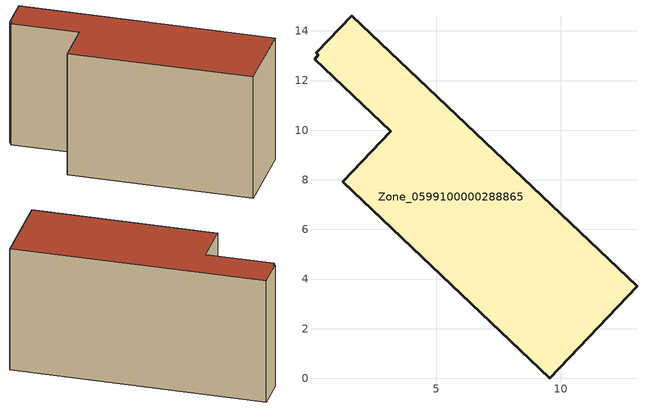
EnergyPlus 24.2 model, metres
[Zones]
Zone_0599100000288865
 floor ground (C_G): 1.58,14.61 13.08,3.71 9.57,0 1.23,7.92 3.16,9.95 0.09,12.86 0.24,13.04 0.16,13.12 z2.6
 wall outside (C_F): 1.23,7.92 9.57,0 13.08,3.71 1.58,14.61 0.16,13.12 0.24,13.04 0.09,12.86 3.16,9.95 1.23,7.92 z2.6:10.8
 roof outside (C_R): 0.16,13.12 0.24,13.04 0.09,12.86 3.16,9.95 1.23,7.92 9.57,0 13.08,3.71 1.58,14.61 z10.8
[BUILDING]
Pand.0599100000288865: North Axis=0; Terrain=City; Loads Convergence Tolerance Value=0.04; Temperature Convergence Tolerance Value=0.4; Solar Distribution=FullExterior; Maximum Number of Warmup Days=25; Minimum Number of Warmup Days=1
[Site:Location]
Rotterdam.The.Hague.AP_ZH_NLD Design_Conditions: Latitude=51.96; Longitude=4.45; Time Zone=1; Elevation=-4.5
[SITE:GROUNDTEMPERATURE:BUILDINGSURFACE]
18, 18, 18, 18, 18, 18, 18, 18, 18, 18, 18, 18
[MATERIAL] Thermal Absorptance=0.9; Solar Absorptance=0.7; Visible Absorptance=0.7
Name | Roughness | Thickness | Conductivity | Density | Specific Heat
G.TI.1975-1991 | MediumSmooth | 0.15 | 0.288461 | 540 | 1210
F.TI.1975-1991 | Rough | 0.3 | 0.230769 | 1920 | 840
R.TI.1975-1991 | MediumRough | 0.2 | 0.153846 | 1500 | 1000
[CONSTRUCTION]
C_G: G.TI.1975-1991
C_F: F.TI.1975-1991
C_R: R.TI.1975-1991
[ZONE]
Zone_0599100000288865: Type=1; Multiplier=1; Ceiling Height=Autocalculate; Volume=Autocalculate; Floor Area=autocalculate; Part of Total Floor Area=Yes
[ZONEINFILTRATION:DESIGNFLOWRATE]
Infil_Zone_0599100000288865: Zone or ZoneList or Space or SpaceList=Zone_0599100000288865; Schedule=AlwaysOn; Design Flow Rate Calculation Method=Flow/Area; Flow Rate per Floor Area=0.003; Constant Term Coefficient=1; Temperature Term Coefficient=0; Velocity Term Coefficient=0; Velocity Squared Term Coefficient=0
[HVACTEMPLATE:ZONE:IDEALLOADSAIRSYSTEM]
Zone_0599100000288865: Maximum Heating Supply Air Temperature=50; Minimum Cooling Supply Air Temperature=13; Maximum Heating Supply Air Humidity Ratio=0.0156; Minimum Cooling Supply Air Humidity Ratio=0.0077; Heating Limit=NoLimit; Cooling Limit=NoLimit; Dehumidification Control Type=ConstantSensibleHeatRatio; Cooling Sensible Heat Ratio=0.7; Dehumidification Setpoint=60; Humidification Control Type=None; Humidification Setpoint=30; Outdoor Air Method=None; Outdoor Air Flow Rate per Person=0.00944; Outdoor Air Flow Rate per Zone Floor Area=0; Outdoor Air Flow Rate per Zone=0; Demand Controlled Ventilation Type=None; Outdoor Air Economizer Type=NoEconomizer; Heat Recovery Type=None; Sensible Heat Recovery Effectiveness=0.7; Latent Heat Recovery Effectiveness=0.65
[ZONECONTROL:THERMOSTAT]
ThermostatControl_Zone_0599100000288865: Zone or ZoneList=Zone_0599100000288865; Control Type Schedule=DualSetpointControlType; Control 1=Thermostat_Zone_0599100000288865; Temperature Difference Between Cutout And Setpoint=0
[THERMOSTATSETPOINT:DUALSETPOINT]
Thermostat_Zone_0599100000288865: Heating Setpoint Temperature Schedule=HeatingSetpoint_Zone_0599100000288865; Cooling Setpoint Temperature Schedule=CoolingSetpoint_Zone_0599100000288865
[SCHEDULE:COMPACT]
HeatingSetpoint_Zone_0599100000288865: Through: 12/31, For: AllDays, Until: 24:00, 21
CoolingSetpoint_Zone_0599100000288865: Through: 12/31, For: AllDays, Until: 24:00, 24
DualSetpointControlType: Through: 12/31, For: AllDays, Until: 24:00, 4
AlwaysOn: Through: 12/31, For: AllDays, Until: 24:00, 1
